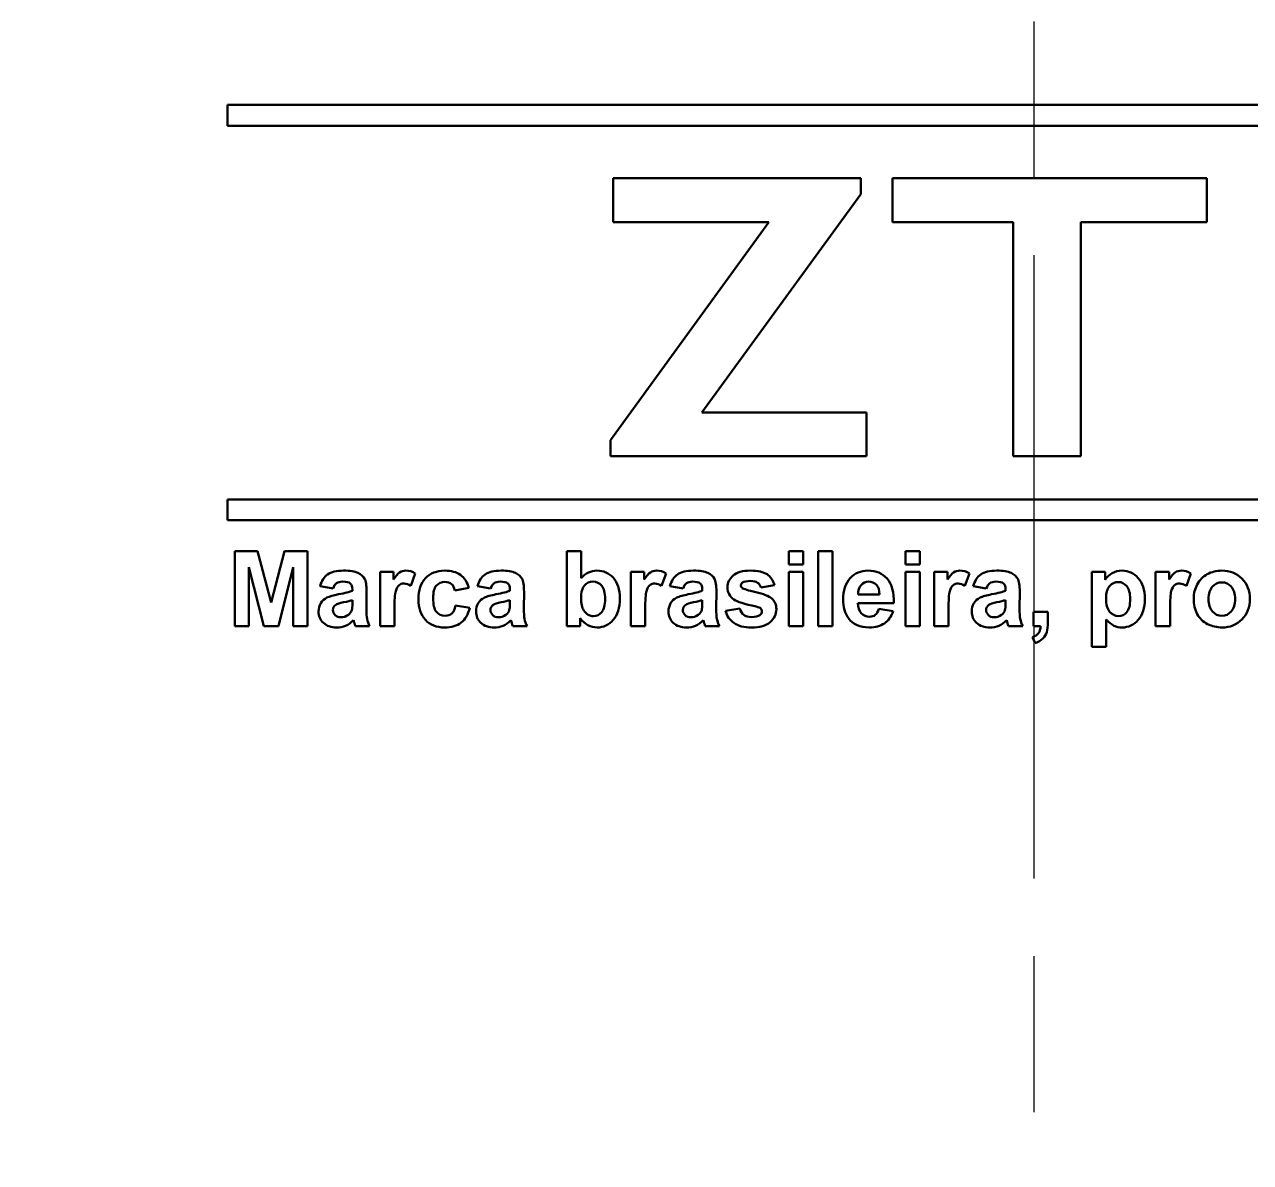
# Model space of a CAD drawing. Extents: x 0 to 616, y 0 to 436.
# Drawn here: x 484.6 to 520.01, y 302.51 to 335.39 of the extents above; entities that cross this region are included whole.
import ezdxf

# ---------------------------------------------------------------- set-up
doc = ezdxf.new("R2010")
doc.units = 0
doc.header["$LTSCALE"] = 1.5
doc.linetypes.add('AM_ISO08W050', pattern=[18, 12, -1.5, 3, -1.5])
doc.layers.add('AM_0', color=7, linetype='CONTINUOUS', lineweight=50)
doc.layers.add('AM_7', color=4, linetype='AM_ISO08W050', lineweight=25)

msp = doc.modelspace()

# ---------------------------------------------------------------- linework, layer by layer
at = {"layer": 'AM_0'}
for radius in [85.3, 79.175]:
    msp.add_circle((513.762, 292.885), radius, dxfattribs=at)
msp.add_ellipse((513.762, 292.885), major_axis=(-64.566, 0), ratio=0.999987, start_param=1.570796326844421, end_param=7.853981634024008, dxfattribs=at)
at = {"layer": 'AM_0', "color": 7, "lineweight": 70}
msp.add_open_spline([(513.762, 359.167), (550.364, 359.167), (580.046, 329.485), (580.046, 292.885), (580.046, 292.885), (580.046, 256.284), (550.364, 226.602), (513.762, 226.602), (513.762, 226.602), (477.161, 226.602), (447.479, 256.284), (447.479, 292.885), (447.479, 292.885), (447.479, 329.485), (477.161, 359.167), (513.762, 359.167)], degree=3, knots=[0, 0, 0, 0, 0.25, 0.25, 0.25, 0.25, 0.5, 0.5, 0.5, 0.5, 0.75, 0.75, 0.75, 0.75, 1, 1, 1, 1], dxfattribs=at)
at = {"layer": 'AM_0', "color": 7}
for points in [[(490.459, 333.068), (490.459, 333.068), (537.066, 333.068), (537.066, 333.068)], [(490.459, 332.464), (490.459, 332.464), (490.459, 333.068), (490.459, 333.068)], [(537.066, 332.464), (537.066, 332.464), (490.459, 332.464), (490.459, 332.464)], [(501.597, 329.679), (501.597, 329.679), (501.597, 330.947), (501.597, 330.947)], [(501.597, 330.947), (501.597, 330.947), (508.753, 330.947), (508.753, 330.947)], [(508.753, 330.947), (508.753, 330.947), (508.753, 330.486), (508.753, 330.486)], [(509.666, 329.679), (509.666, 329.679), (509.666, 330.947), (509.666, 330.947)], [(509.666, 330.947), (509.666, 330.947), (518.753, 330.947), (518.753, 330.947)], [(518.753, 330.947), (518.753, 330.947), (518.753, 329.679), (518.753, 329.679)], [(508.753, 330.486), (508.753, 330.486), (504.16, 324.181), (504.16, 324.181)], [(501.521, 323.374), (501.521, 323.374), (506.099, 329.679), (506.099, 329.679)], [(506.099, 329.679), (506.099, 329.679), (501.597, 329.679), (501.597, 329.679)], [(513.158, 329.679), (513.158, 329.679), (509.666, 329.679), (509.666, 329.679)], [(513.158, 322.914), (513.158, 322.914), (513.158, 329.679), (513.158, 329.679)], [(515.106, 329.679), (515.106, 329.679), (515.106, 322.914), (515.106, 322.914)], [(518.753, 329.679), (518.753, 329.679), (515.106, 329.679), (515.106, 329.679)], [(504.16, 324.181), (504.16, 324.181), (508.917, 324.181), (508.917, 324.181)], [(508.917, 324.181), (508.917, 324.181), (508.917, 322.914), (508.917, 322.914)], [(501.521, 322.914), (501.521, 322.914), (501.521, 323.374), (501.521, 323.374)], [(508.917, 322.914), (508.917, 322.914), (501.521, 322.914), (501.521, 322.914)], [(515.106, 322.914), (515.106, 322.914), (513.158, 322.914), (513.158, 322.914)], [(490.459, 321.666), (490.459, 321.666), (537.066, 321.666), (537.066, 321.666)], [(490.459, 321.063), (490.459, 321.063), (490.459, 321.666), (490.459, 321.666)], [(537.066, 321.063), (537.066, 321.063), (490.459, 321.063), (490.459, 321.063)], [(490.674, 318.003), (490.674, 318.003), (490.674, 320.172), (490.674, 320.172)], [(490.674, 320.172), (490.674, 320.172), (491.33, 320.172), (491.33, 320.172)], [(491.33, 320.172), (491.33, 320.172), (491.723, 318.692), (491.723, 318.692)], [(491.723, 318.692), (491.723, 318.692), (492.112, 320.172), (492.112, 320.172)], [(492.112, 320.172), (492.112, 320.172), (492.769, 320.172), (492.769, 320.172)], [(492.769, 320.172), (492.769, 320.172), (492.769, 318.003), (492.769, 318.003)], [(500.26, 318.003), (500.26, 318.003), (500.26, 320.172), (500.26, 320.172)], [(500.26, 320.172), (500.26, 320.172), (500.676, 320.172), (500.676, 320.172)], [(500.676, 320.172), (500.676, 320.172), (500.676, 319.391), (500.676, 319.391)], [(506.679, 319.787), (506.679, 319.787), (506.679, 320.172), (506.679, 320.172)], [(506.679, 320.172), (506.679, 320.172), (507.094, 320.172), (507.094, 320.172)], [(507.094, 320.172), (507.094, 320.172), (507.094, 319.787), (507.094, 319.787)], [(507.521, 318.003), (507.521, 318.003), (507.521, 320.172), (507.521, 320.172)], [(507.521, 320.172), (507.521, 320.172), (507.936, 320.172), (507.936, 320.172)], [(507.936, 320.172), (507.936, 320.172), (507.936, 318.003), (507.936, 318.003)], [(510.048, 319.787), (510.048, 319.787), (510.048, 320.172), (510.048, 320.172)], [(510.048, 320.172), (510.048, 320.172), (510.463, 320.172), (510.463, 320.172)], [(510.463, 320.172), (510.463, 320.172), (510.463, 319.787), (510.463, 319.787)], [(507.094, 319.787), (507.094, 319.787), (506.679, 319.787), (506.679, 319.787)], [(510.463, 319.787), (510.463, 319.787), (510.048, 319.787), (510.048, 319.787)], [(491.51, 318.003), (491.51, 318.003), (491.081, 319.71), (491.081, 319.71)], [(491.081, 319.71), (491.081, 319.71), (491.081, 318.003), (491.081, 318.003)], [(492.362, 319.71), (492.362, 319.71), (491.932, 318.003), (491.932, 318.003)], [(492.362, 318.003), (492.362, 318.003), (492.362, 319.71), (492.362, 319.71)], [(493.135, 319.163), (493.177, 319.315), (493.25, 319.427), (493.353, 319.5)], [(494.229, 319.544), (494.32, 319.5), (494.384, 319.444), (494.421, 319.377)], [(494.869, 318.003), (494.869, 318.003), (494.869, 319.574), (494.869, 319.574)], [(494.869, 319.574), (494.869, 319.574), (495.255, 319.574), (495.255, 319.574)], [(495.255, 319.574), (495.255, 319.574), (495.255, 319.351), (495.255, 319.351)], [(495.255, 319.351), (495.321, 319.456), (495.38, 319.526), (495.433, 319.559)], [(495.886, 319.531), (495.886, 319.531), (495.758, 319.169), (495.758, 319.169)], [(497.192, 319.486), (497.305, 319.404), (497.386, 319.278), (497.436, 319.109)], [(497.684, 319.163), (497.727, 319.315), (497.799, 319.427), (497.903, 319.5)], [(498.779, 319.544), (498.87, 319.5), (498.934, 319.444), (498.971, 319.377)], [(502.111, 318.003), (502.111, 318.003), (502.111, 319.574), (502.111, 319.574)], [(502.111, 319.574), (502.111, 319.574), (502.497, 319.574), (502.497, 319.574)], [(502.497, 319.574), (502.497, 319.574), (502.497, 319.351), (502.497, 319.351)], [(502.497, 319.351), (502.563, 319.456), (502.623, 319.526), (502.675, 319.559)], [(503.129, 319.531), (503.129, 319.531), (503, 319.169), (503, 319.169)], [(503.241, 319.163), (503.284, 319.315), (503.357, 319.427), (503.46, 319.5)], [(504.336, 319.544), (504.427, 319.5), (504.491, 319.444), (504.528, 319.377)], [(506.045, 319.505), (506.15, 319.435), (506.222, 319.331), (506.261, 319.194)], [(506.679, 318.003), (506.679, 318.003), (506.679, 319.574), (506.679, 319.574)], [(506.679, 319.574), (506.679, 319.574), (507.094, 319.574), (507.094, 319.574)], [(507.094, 319.574), (507.094, 319.574), (507.094, 318.003), (507.094, 318.003)], [(510.048, 318.003), (510.048, 318.003), (510.048, 319.574), (510.048, 319.574)], [(510.048, 319.574), (510.048, 319.574), (510.463, 319.574), (510.463, 319.574)], [(510.463, 319.574), (510.463, 319.574), (510.463, 318.003), (510.463, 318.003)], [(510.872, 318.003), (510.872, 318.003), (510.872, 319.574), (510.872, 319.574)], [(510.872, 319.574), (510.872, 319.574), (511.258, 319.574), (511.258, 319.574)], [(511.258, 319.574), (511.258, 319.574), (511.258, 319.351), (511.258, 319.351)], [(511.258, 319.351), (511.324, 319.456), (511.383, 319.526), (511.436, 319.559)], [(511.89, 319.531), (511.89, 319.531), (511.761, 319.169), (511.761, 319.169)], [(512.002, 319.163), (512.045, 319.315), (512.117, 319.427), (512.221, 319.5)], [(513.097, 319.544), (513.187, 319.5), (513.252, 319.444), (513.288, 319.377)], [(515.426, 319.574), (515.426, 319.574), (515.814, 319.574), (515.814, 319.574)], [(515.426, 317.405), (515.426, 317.405), (515.426, 319.574), (515.426, 319.574)], [(515.814, 319.574), (515.814, 319.574), (515.814, 319.343), (515.814, 319.343)], [(515.814, 319.343), (515.864, 319.423), (515.932, 319.487), (516.018, 319.536)], [(517.271, 318.003), (517.271, 318.003), (517.271, 319.574), (517.271, 319.574)], [(517.271, 319.574), (517.271, 319.574), (517.657, 319.574), (517.657, 319.574)], [(517.657, 319.574), (517.657, 319.574), (517.657, 319.351), (517.657, 319.351)], [(517.657, 319.351), (517.723, 319.456), (517.783, 319.526), (517.835, 319.559)], [(518.289, 319.531), (518.289, 319.531), (518.16, 319.169), (518.16, 319.169)], [(518.474, 319.212), (518.542, 319.341), (518.638, 319.44), (518.763, 319.507)], [(493.512, 319.095), (493.512, 319.095), (493.135, 319.163), (493.135, 319.163)], [(493.612, 319.248), (493.571, 319.219), (493.538, 319.168), (493.512, 319.095)], [(494.068, 319.069), (494.068, 319.15), (494.048, 319.206), (494.009, 319.241)], [(494.068, 319.028), (494.068, 319.028), (494.068, 319.069), (494.068, 319.069)], [(494.421, 319.377), (494.458, 319.309), (494.476, 319.185), (494.476, 319.004)], [(495.415, 319.189), (495.374, 319.157), (495.343, 319.099), (495.319, 319.015)], [(497.026, 319.036), (497.012, 319.117), (496.981, 319.179), (496.932, 319.221)], [(497.436, 319.109), (497.436, 319.109), (497.026, 319.036), (497.026, 319.036)], [(498.062, 319.095), (498.062, 319.095), (497.684, 319.163), (497.684, 319.163)], [(498.162, 319.248), (498.121, 319.219), (498.087, 319.168), (498.062, 319.095)], [(498.618, 319.069), (498.618, 319.15), (498.598, 319.206), (498.559, 319.241)], [(498.618, 319.028), (498.618, 319.028), (498.618, 319.069), (498.618, 319.069)], [(498.971, 319.377), (499.007, 319.309), (499.026, 319.185), (499.026, 319.004)], [(500.772, 319.176), (500.706, 319.098), (500.673, 318.981), (500.673, 318.823)], [(502.657, 319.189), (502.616, 319.157), (502.585, 319.099), (502.562, 319.015)], [(503.619, 319.095), (503.619, 319.095), (503.241, 319.163), (503.241, 319.163)], [(503.719, 319.248), (503.678, 319.219), (503.645, 319.168), (503.619, 319.095)], [(504.175, 319.069), (504.175, 319.15), (504.155, 319.206), (504.116, 319.241)], [(504.175, 319.028), (504.175, 319.028), (504.175, 319.069), (504.175, 319.069)], [(504.528, 319.377), (504.565, 319.309), (504.583, 319.185), (504.583, 319.004)], [(505.332, 319.105), (505.37, 319.078), (505.499, 319.039), (505.721, 318.988)], [(505.869, 319.122), (505.852, 319.183), (505.821, 319.23), (505.774, 319.262)], [(506.261, 319.194), (506.261, 319.194), (505.869, 319.122), (505.869, 319.122)], [(508.762, 319.192), (508.703, 319.127), (508.674, 319.037), (508.675, 318.923)], [(509.296, 318.923), (509.293, 319.044), (509.262, 319.135), (509.203, 319.198)], [(509.515, 319.378), (509.65, 319.224), (509.714, 318.987), (509.709, 318.669)], [(511.418, 319.189), (511.377, 319.157), (511.346, 319.099), (511.322, 319.015)], [(512.379, 319.095), (512.379, 319.095), (512.002, 319.163), (512.002, 319.163)], [(512.48, 319.248), (512.438, 319.219), (512.405, 319.168), (512.379, 319.095)], [(512.935, 319.069), (512.935, 319.15), (512.916, 319.206), (512.876, 319.241)], [(512.935, 319.028), (512.935, 319.028), (512.935, 319.069), (512.935, 319.069)], [(513.288, 319.377), (513.325, 319.309), (513.344, 319.185), (513.344, 319.004)], [(515.938, 319.163), (515.871, 319.085), (515.837, 318.969), (515.837, 318.815)], [(517.817, 319.189), (517.776, 319.157), (517.745, 319.099), (517.722, 319.015)], [(518.371, 318.811), (518.371, 318.949), (518.406, 319.083), (518.474, 319.212)], [(518.909, 319.147), (518.835, 319.064), (518.798, 318.944), (518.798, 318.789)], [(493.155, 318.67), (493.198, 318.739), (493.257, 318.792), (493.334, 318.829)], [(493.334, 318.829), (493.41, 318.866), (493.52, 318.898), (493.664, 318.926)], [(493.664, 318.926), (493.858, 318.962), (493.993, 318.997), (494.068, 319.028)], [(494.068, 318.757), (494.015, 318.74), (493.931, 318.719), (493.815, 318.694)], [(494.068, 318.675), (494.068, 318.675), (494.068, 318.757), (494.068, 318.757)], [(494.476, 319.004), (494.476, 319.004), (494.472, 318.519), (494.472, 318.519)], [(495.319, 319.015), (495.296, 318.931), (495.284, 318.755), (495.284, 318.488)], [(497.705, 318.67), (497.747, 318.739), (497.807, 318.792), (497.883, 318.829)], [(497.883, 318.829), (497.96, 318.866), (498.07, 318.898), (498.214, 318.926)], [(498.214, 318.926), (498.408, 318.962), (498.543, 318.997), (498.618, 319.028)], [(498.618, 318.757), (498.565, 318.74), (498.48, 318.719), (498.365, 318.694)], [(498.618, 318.675), (498.618, 318.675), (498.618, 318.757), (498.618, 318.757)], [(499.026, 319.004), (499.026, 319.004), (499.022, 318.519), (499.022, 318.519)], [(500.673, 318.823), (500.673, 318.66), (500.699, 318.54), (500.75, 318.462)], [(502.562, 319.015), (502.539, 318.931), (502.527, 318.755), (502.527, 318.488)], [(503.262, 318.67), (503.305, 318.739), (503.364, 318.792), (503.44, 318.829)], [(503.44, 318.829), (503.517, 318.866), (503.627, 318.898), (503.771, 318.926)], [(503.771, 318.926), (503.965, 318.962), (504.1, 318.997), (504.175, 319.028)], [(504.175, 318.757), (504.122, 318.74), (504.037, 318.719), (503.922, 318.694)], [(504.175, 318.675), (504.175, 318.675), (504.175, 318.757), (504.175, 318.757)], [(504.583, 319.004), (504.583, 319.004), (504.579, 318.519), (504.579, 318.519)], [(505.729, 318.571), (505.393, 318.645), (505.181, 318.712), (505.091, 318.774)], [(505.721, 318.988), (505.942, 318.938), (506.096, 318.877), (506.184, 318.803)], [(508.675, 318.923), (508.675, 318.923), (509.296, 318.923), (509.296, 318.923)], [(511.322, 319.015), (511.299, 318.931), (511.288, 318.755), (511.288, 318.488)], [(512.023, 318.67), (512.065, 318.739), (512.125, 318.792), (512.201, 318.829)], [(512.201, 318.829), (512.277, 318.866), (512.388, 318.898), (512.532, 318.926)], [(512.532, 318.926), (512.726, 318.962), (512.861, 318.997), (512.935, 319.028)], [(512.935, 318.757), (512.882, 318.74), (512.798, 318.719), (512.682, 318.694)], [(512.935, 318.675), (512.935, 318.675), (512.935, 318.757), (512.935, 318.757)], [(513.344, 319.004), (513.344, 319.004), (513.339, 318.519), (513.339, 318.519)], [(515.837, 318.815), (515.837, 318.639), (515.872, 318.508), (515.942, 318.424)], [(517.722, 319.015), (517.698, 318.931), (517.687, 318.755), (517.687, 318.488)], [(518.474, 318.351), (518.406, 318.477), (518.371, 318.63), (518.371, 318.811)], [(518.798, 318.789), (518.798, 318.633), (518.835, 318.513), (518.909, 318.431)], [(493.815, 318.694), (493.7, 318.669), (493.625, 318.645), (493.589, 318.622)], [(493.953, 318.334), (494.003, 318.372), (494.036, 318.418), (494.052, 318.472)], [(494.052, 318.472), (494.063, 318.507), (494.068, 318.575), (494.068, 318.675)], [(494.472, 318.519), (494.472, 318.381), (494.478, 318.279), (494.492, 318.214)], [(495.284, 318.488), (495.284, 318.488), (495.284, 318.003), (495.284, 318.003)], [(496.941, 318.374), (496.992, 318.419), (497.027, 318.496), (497.048, 318.605)], [(497.048, 318.605), (497.048, 318.605), (497.457, 318.536), (497.457, 318.536)], [(497.457, 318.536), (497.414, 318.348), (497.332, 318.206), (497.212, 318.111)], [(498.365, 318.694), (498.249, 318.669), (498.174, 318.645), (498.138, 318.622)], [(498.502, 318.334), (498.553, 318.372), (498.586, 318.418), (498.601, 318.472)], [(498.601, 318.472), (498.613, 318.507), (498.618, 318.575), (498.618, 318.675)], [(499.022, 318.519), (499.022, 318.381), (499.028, 318.279), (499.042, 318.214)], [(502.527, 318.488), (502.527, 318.488), (502.527, 318.003), (502.527, 318.003)], [(503.922, 318.694), (503.807, 318.669), (503.731, 318.645), (503.696, 318.622)], [(504.06, 318.334), (504.11, 318.372), (504.143, 318.418), (504.159, 318.472)], [(504.159, 318.472), (504.17, 318.507), (504.175, 318.575), (504.175, 318.675)], [(504.579, 318.519), (504.579, 318.381), (504.585, 318.279), (504.599, 318.214)], [(504.847, 318.451), (504.847, 318.451), (505.264, 318.515), (505.264, 318.515)], [(505.091, 318.098), (504.967, 318.184), (504.885, 318.302), (504.847, 318.451)], [(505.264, 318.515), (505.282, 318.434), (505.318, 318.373), (505.372, 318.331)], [(505.868, 318.517), (505.847, 318.536), (505.8, 318.554), (505.729, 318.571)], [(509.709, 318.669), (509.709, 318.669), (508.667, 318.669), (508.667, 318.669)], [(508.667, 318.669), (508.67, 318.545), (508.703, 318.449), (508.767, 318.381)], [(509.172, 318.331), (509.216, 318.367), (509.25, 318.424), (509.272, 318.503)], [(509.272, 318.503), (509.272, 318.503), (509.687, 318.434), (509.687, 318.434)], [(509.687, 318.434), (509.633, 318.282), (509.549, 318.166), (509.434, 318.087)], [(511.288, 318.488), (511.288, 318.488), (511.288, 318.003), (511.288, 318.003)], [(512.682, 318.694), (512.567, 318.669), (512.492, 318.645), (512.456, 318.622)], [(512.82, 318.334), (512.871, 318.372), (512.904, 318.418), (512.919, 318.472)], [(512.919, 318.472), (512.93, 318.507), (512.935, 318.575), (512.935, 318.675)], [(513.339, 318.519), (513.339, 318.381), (513.346, 318.279), (513.36, 318.214)], [(513.743, 318.419), (513.743, 318.419), (514.159, 318.419), (514.159, 318.419)], [(513.743, 318.003), (513.743, 318.003), (513.743, 318.419), (513.743, 318.419)], [(514.159, 318.419), (514.159, 318.419), (514.159, 318.121), (514.159, 318.121)], [(517.687, 318.488), (517.687, 318.488), (517.687, 318.003), (517.687, 318.003)], [(491.081, 318.003), (491.081, 318.003), (490.674, 318.003), (490.674, 318.003)], [(491.932, 318.003), (491.932, 318.003), (491.51, 318.003), (491.51, 318.003)], [(492.769, 318.003), (492.769, 318.003), (492.362, 318.003), (492.362, 318.003)], [(494.101, 318.175), (494.029, 318.105), (493.954, 318.054), (493.873, 318.019)], [(494.115, 318.126), (494.109, 318.15), (494.104, 318.167), (494.101, 318.175)], [(494.155, 318.003), (494.145, 318.031), (494.131, 318.072), (494.115, 318.126)], [(494.567, 318.003), (494.567, 318.003), (494.155, 318.003), (494.155, 318.003)], [(494.492, 318.214), (494.505, 318.148), (494.531, 318.078), (494.567, 318.003)], [(495.284, 318.003), (495.284, 318.003), (494.869, 318.003), (494.869, 318.003)], [(498.65, 318.175), (498.579, 318.105), (498.503, 318.054), (498.423, 318.019)], [(498.665, 318.126), (498.659, 318.15), (498.653, 318.167), (498.65, 318.175)], [(498.705, 318.003), (498.694, 318.031), (498.681, 318.072), (498.665, 318.126)], [(499.117, 318.003), (499.117, 318.003), (498.705, 318.003), (498.705, 318.003)], [(499.042, 318.214), (499.055, 318.148), (499.08, 318.078), (499.117, 318.003)], [(500.646, 318.003), (500.646, 318.003), (500.26, 318.003), (500.26, 318.003)], [(500.872, 318.035), (500.785, 318.08), (500.709, 318.146), (500.646, 318.234)], [(500.646, 318.234), (500.646, 318.234), (500.646, 318.003), (500.646, 318.003)], [(502.527, 318.003), (502.527, 318.003), (502.111, 318.003), (502.111, 318.003)], [(504.208, 318.175), (504.136, 318.105), (504.061, 318.054), (503.98, 318.019)], [(504.222, 318.126), (504.216, 318.15), (504.211, 318.167), (504.208, 318.175)], [(504.262, 318.003), (504.252, 318.031), (504.238, 318.072), (504.222, 318.126)], [(504.674, 318.003), (504.674, 318.003), (504.262, 318.003), (504.262, 318.003)], [(504.599, 318.214), (504.612, 318.148), (504.637, 318.078), (504.674, 318.003)], [(507.094, 318.003), (507.094, 318.003), (506.679, 318.003), (506.679, 318.003)], [(507.936, 318.003), (507.936, 318.003), (507.521, 318.003), (507.521, 318.003)], [(510.463, 318.003), (510.463, 318.003), (510.048, 318.003), (510.048, 318.003)], [(511.288, 318.003), (511.288, 318.003), (510.872, 318.003), (510.872, 318.003)], [(512.968, 318.175), (512.897, 318.105), (512.821, 318.054), (512.74, 318.019)], [(512.983, 318.126), (512.976, 318.15), (512.971, 318.167), (512.968, 318.175)], [(513.023, 318.003), (513.012, 318.031), (512.999, 318.072), (512.983, 318.126)], [(513.434, 318.003), (513.434, 318.003), (513.023, 318.003), (513.023, 318.003)], [(513.36, 318.214), (513.373, 318.148), (513.398, 318.078), (513.434, 318.003)], [(513.945, 318.003), (513.945, 318.003), (513.743, 318.003), (513.743, 318.003)], [(513.888, 317.805), (513.924, 317.853), (513.943, 317.919), (513.945, 318.003)], [(514.159, 318.121), (514.159, 318.001), (514.149, 317.906), (514.128, 317.836)], [(516.064, 318.019), (515.994, 318.054), (515.92, 318.113), (515.841, 318.197)], [(515.841, 318.197), (515.841, 318.197), (515.841, 317.405), (515.841, 317.405)], [(517.687, 318.003), (517.687, 318.003), (517.271, 318.003), (517.271, 318.003)], [(518.772, 318.065), (518.641, 318.13), (518.542, 318.226), (518.474, 318.351)], [(513.71, 317.691), (513.793, 317.719), (513.853, 317.757), (513.888, 317.805)], [(513.791, 317.519), (513.791, 317.519), (513.71, 317.691), (513.71, 317.691)], [(514.011, 317.649), (513.953, 317.594), (513.88, 317.55), (513.791, 317.519)], [(514.128, 317.836), (514.108, 317.767), (514.068, 317.705), (514.011, 317.649)], [(515.841, 317.405), (515.841, 317.405), (515.426, 317.405), (515.426, 317.405)]]:
    msp.add_open_spline(points, degree=3, dxfattribs=at)
for points, knots in [([(493.353, 319.5), (493.457, 319.573), (493.611, 319.61), (493.815, 319.61), (493.815, 319.61), (494.001, 319.61), (494.139, 319.588), (494.229, 319.544)], [0.08, 0.08, 0.08, 0.08, 0.12, 0.12, 0.12, 0.12, 0.16, 0.16, 0.16, 0.16]), ([(495.433, 319.559), (495.486, 319.593), (495.546, 319.61), (495.613, 319.61), (495.613, 319.61), (495.708, 319.61), (495.799, 319.584), (495.886, 319.531)], [0.3846154, 0.3846154, 0.3846154, 0.3846154, 0.4615385, 0.4615385, 0.4615385, 0.4615385, 0.5384615, 0.5384615, 0.5384615, 0.5384615]), ([(496.179, 319.393), (496.317, 319.538), (496.502, 319.61), (496.736, 319.61), (496.736, 319.61), (496.927, 319.61), (497.079, 319.568), (497.192, 319.486)], [0.8333333, 0.8333333, 0.8333333, 0.8333333, 0.8888889, 0.8888889, 0.8888889, 0.8888889, 0.9444444, 0.9444444, 0.9444444, 0.9444444]), ([(497.903, 319.5), (498.007, 319.573), (498.161, 319.61), (498.365, 319.61), (498.365, 319.61), (498.55, 319.61), (498.688, 319.588), (498.779, 319.544)], [0.08, 0.08, 0.08, 0.08, 0.12, 0.12, 0.12, 0.12, 0.16, 0.16, 0.16, 0.16]), ([(500.676, 319.391), (500.804, 319.537), (500.956, 319.61), (501.132, 319.61), (501.132, 319.61), (501.323, 319.61), (501.481, 319.54), (501.607, 319.402)], [0.25, 0.25, 0.25, 0.25, 0.3333333, 0.3333333, 0.3333333, 0.3333333, 0.4166667, 0.4166667, 0.4166667, 0.4166667]), ([(502.675, 319.559), (502.728, 319.593), (502.788, 319.61), (502.855, 319.61), (502.855, 319.61), (502.95, 319.61), (503.041, 319.584), (503.129, 319.531)], [0.3846154, 0.3846154, 0.3846154, 0.3846154, 0.4615385, 0.4615385, 0.4615385, 0.4615385, 0.5384615, 0.5384615, 0.5384615, 0.5384615]), ([(503.46, 319.5), (503.564, 319.573), (503.718, 319.61), (503.922, 319.61), (503.922, 319.61), (504.108, 319.61), (504.246, 319.588), (504.336, 319.544)], [0.08, 0.08, 0.08, 0.08, 0.12, 0.12, 0.12, 0.12, 0.16, 0.16, 0.16, 0.16]), ([(505.091, 318.774), (504.967, 318.858), (504.905, 318.977), (504.905, 319.128), (504.905, 319.128), (504.905, 319.263), (504.958, 319.378), (505.066, 319.47)], [0.30769231, 0.30769231, 0.30769231, 0.30769231, 0.34615385, 0.34615385, 0.34615385, 0.34615385, 0.38461538, 0.38461538, 0.38461538, 0.38461538]), ([(505.066, 319.47), (505.173, 319.563), (505.34, 319.61), (505.566, 319.61), (505.566, 319.61), (505.781, 319.61), (505.941, 319.575), (506.045, 319.505)], [0.38461538, 0.38461538, 0.38461538, 0.38461538, 0.42307692, 0.42307692, 0.42307692, 0.42307692, 0.46153846, 0.46153846, 0.46153846, 0.46153846]), ([(508.445, 319.389), (508.581, 319.536), (508.753, 319.61), (508.961, 319.61), (508.961, 319.61), (509.195, 319.61), (509.38, 319.533), (509.515, 319.378)], [0.4285714, 0.4285714, 0.4285714, 0.4285714, 0.5, 0.5, 0.5, 0.5, 0.5714286, 0.5714286, 0.5714286, 0.5714286]), ([(511.436, 319.559), (511.489, 319.593), (511.549, 319.61), (511.616, 319.61), (511.616, 319.61), (511.711, 319.61), (511.802, 319.584), (511.89, 319.531)], [0.3846154, 0.3846154, 0.3846154, 0.3846154, 0.4615385, 0.4615385, 0.4615385, 0.4615385, 0.5384615, 0.5384615, 0.5384615, 0.5384615]), ([(512.221, 319.5), (512.325, 319.573), (512.478, 319.61), (512.682, 319.61), (512.682, 319.61), (512.868, 319.61), (513.006, 319.588), (513.097, 319.544)], [0.08, 0.08, 0.08, 0.08, 0.12, 0.12, 0.12, 0.12, 0.16, 0.16, 0.16, 0.16]), ([(516.018, 319.536), (516.103, 319.585), (516.199, 319.61), (516.303, 319.61), (516.303, 319.61), (516.486, 319.61), (516.641, 319.538), (516.768, 319.395)], [0.2307692, 0.2307692, 0.2307692, 0.2307692, 0.3076923, 0.3076923, 0.3076923, 0.3076923, 0.3846154, 0.3846154, 0.3846154, 0.3846154]), ([(517.835, 319.559), (517.888, 319.593), (517.948, 319.61), (518.015, 319.61), (518.015, 319.61), (518.11, 319.61), (518.201, 319.584), (518.289, 319.531)], [0.3846154, 0.3846154, 0.3846154, 0.3846154, 0.4615385, 0.4615385, 0.4615385, 0.4615385, 0.5384615, 0.5384615, 0.5384615, 0.5384615]), ([(518.763, 319.507), (518.888, 319.576), (519.027, 319.61), (519.181, 319.61), (519.181, 319.61), (519.418, 319.61), (519.613, 319.533), (519.765, 319.378)], [0.2, 0.2, 0.2, 0.2, 0.3, 0.3, 0.3, 0.3, 0.4, 0.4, 0.4, 0.4]), ([(494.009, 319.241), (493.969, 319.275), (493.895, 319.292), (493.786, 319.292), (493.786, 319.292), (493.711, 319.292), (493.654, 319.277), (493.612, 319.248)], [0.88, 0.88, 0.88, 0.88, 0.92, 0.92, 0.92, 0.92, 0.96, 0.96, 0.96, 0.96]), ([(495.758, 319.169), (495.688, 319.214), (495.623, 319.237), (495.563, 319.237), (495.563, 319.237), (495.504, 319.237), (495.455, 319.221), (495.415, 319.189)], [0.6153846, 0.6153846, 0.6153846, 0.6153846, 0.6923077, 0.6923077, 0.6923077, 0.6923077, 0.7692308, 0.7692308, 0.7692308, 0.7692308]), ([(496.179, 318.185), (496.042, 318.33), (495.974, 318.531), (495.974, 318.787), (495.974, 318.787), (495.974, 319.046), (496.043, 319.248), (496.179, 319.393)], [0.7222222, 0.7222222, 0.7222222, 0.7222222, 0.7777778, 0.7777778, 0.7777778, 0.7777778, 0.8333333, 0.8333333, 0.8333333, 0.8333333]), ([(496.494, 319.176), (496.432, 319.104), (496.402, 318.984), (496.402, 318.817), (496.402, 318.817), (496.402, 318.63), (496.433, 318.498), (496.496, 318.422)], [0.2222222, 0.2222222, 0.2222222, 0.2222222, 0.2777778, 0.2777778, 0.2777778, 0.2777778, 0.3333333, 0.3333333, 0.3333333, 0.3333333]), ([(496.932, 319.221), (496.883, 319.262), (496.82, 319.283), (496.742, 319.283), (496.742, 319.283), (496.638, 319.283), (496.556, 319.247), (496.494, 319.176)], [0.1111111, 0.1111111, 0.1111111, 0.1111111, 0.1666667, 0.1666667, 0.1666667, 0.1666667, 0.2222222, 0.2222222, 0.2222222, 0.2222222]), ([(498.559, 319.241), (498.519, 319.275), (498.445, 319.292), (498.335, 319.292), (498.335, 319.292), (498.261, 319.292), (498.203, 319.277), (498.162, 319.248)], [0.88, 0.88, 0.88, 0.88, 0.92, 0.92, 0.92, 0.92, 0.96, 0.96, 0.96, 0.96]), ([(501.27, 319.173), (501.206, 319.252), (501.122, 319.292), (501.02, 319.292), (501.02, 319.292), (500.921, 319.292), (500.838, 319.253), (500.772, 319.176)], [0.625, 0.625, 0.625, 0.625, 0.75, 0.75, 0.75, 0.75, 0.875, 0.875, 0.875, 0.875]), ([(501.272, 318.414), (501.336, 318.492), (501.368, 318.616), (501.368, 318.784), (501.368, 318.784), (501.368, 318.963), (501.336, 319.093), (501.27, 319.173)], [0.375, 0.375, 0.375, 0.375, 0.5, 0.5, 0.5, 0.5, 0.625, 0.625, 0.625, 0.625]), ([(501.607, 319.402), (501.732, 319.263), (501.795, 319.064), (501.795, 318.805), (501.795, 318.805), (501.795, 318.537), (501.731, 318.33), (501.603, 318.185)], [0.4166667, 0.4166667, 0.4166667, 0.4166667, 0.5, 0.5, 0.5, 0.5, 0.5833333, 0.5833333, 0.5833333, 0.5833333]), ([(503, 319.169), (502.93, 319.214), (502.865, 319.237), (502.805, 319.237), (502.805, 319.237), (502.747, 319.237), (502.698, 319.221), (502.657, 319.189)], [0.6153846, 0.6153846, 0.6153846, 0.6153846, 0.6923077, 0.6923077, 0.6923077, 0.6923077, 0.7692308, 0.7692308, 0.7692308, 0.7692308]), ([(504.116, 319.241), (504.076, 319.275), (504.002, 319.292), (503.893, 319.292), (503.893, 319.292), (503.818, 319.292), (503.761, 319.277), (503.719, 319.248)], [0.88, 0.88, 0.88, 0.88, 0.92, 0.92, 0.92, 0.92, 0.96, 0.96, 0.96, 0.96]), ([(505.338, 319.265), (505.307, 319.243), (505.291, 319.215), (505.291, 319.181), (505.291, 319.181), (505.291, 319.151), (505.305, 319.126), (505.332, 319.105)], [0.65384615, 0.65384615, 0.65384615, 0.65384615, 0.69230769, 0.69230769, 0.69230769, 0.69230769, 0.73076923, 0.73076923, 0.73076923, 0.73076923]), ([(505.774, 319.262), (505.727, 319.295), (505.66, 319.311), (505.573, 319.311), (505.573, 319.311), (505.464, 319.311), (505.385, 319.296), (505.338, 319.265)], [0.57692308, 0.57692308, 0.57692308, 0.57692308, 0.61538462, 0.61538462, 0.61538462, 0.61538462, 0.65384615, 0.65384615, 0.65384615, 0.65384615]), ([(508.396, 318.235), (508.293, 318.378), (508.241, 318.559), (508.241, 318.777), (508.241, 318.777), (508.241, 319.037), (508.309, 319.241), (508.445, 319.389)], [0.2857143, 0.2857143, 0.2857143, 0.2857143, 0.3571429, 0.3571429, 0.3571429, 0.3571429, 0.4285714, 0.4285714, 0.4285714, 0.4285714]), ([(509.203, 319.198), (509.144, 319.26), (509.072, 319.292), (508.987, 319.292), (508.987, 319.292), (508.896, 319.292), (508.821, 319.258), (508.762, 319.192)], [0.2, 0.2, 0.2, 0.2, 0.4, 0.4, 0.4, 0.4, 0.6, 0.6, 0.6, 0.6]), ([(511.761, 319.169), (511.691, 319.214), (511.626, 319.237), (511.566, 319.237), (511.566, 319.237), (511.507, 319.237), (511.458, 319.221), (511.418, 319.189)], [0.6153846, 0.6153846, 0.6153846, 0.6153846, 0.6923077, 0.6923077, 0.6923077, 0.6923077, 0.7692308, 0.7692308, 0.7692308, 0.7692308]), ([(512.876, 319.241), (512.837, 319.275), (512.763, 319.292), (512.653, 319.292), (512.653, 319.292), (512.579, 319.292), (512.521, 319.277), (512.48, 319.248)], [0.88, 0.88, 0.88, 0.88, 0.92, 0.92, 0.92, 0.92, 0.96, 0.96, 0.96, 0.96]), ([(516.436, 319.161), (516.37, 319.241), (516.288, 319.281), (516.191, 319.281), (516.191, 319.281), (516.089, 319.281), (516.005, 319.242), (515.938, 319.163)], [0.625, 0.625, 0.625, 0.625, 0.75, 0.75, 0.75, 0.75, 0.875, 0.875, 0.875, 0.875]), ([(516.439, 318.414), (516.503, 318.491), (516.536, 318.618), (516.536, 318.794), (516.536, 318.794), (516.536, 318.959), (516.502, 319.082), (516.436, 319.161)], [0.375, 0.375, 0.375, 0.375, 0.5, 0.5, 0.5, 0.5, 0.625, 0.625, 0.625, 0.625]), ([(516.768, 319.395), (516.895, 319.252), (516.958, 319.053), (516.958, 318.797), (516.958, 318.797), (516.958, 318.535), (516.894, 318.331), (516.767, 318.186)], [0.3846154, 0.3846154, 0.3846154, 0.3846154, 0.4615385, 0.4615385, 0.4615385, 0.4615385, 0.5384615, 0.5384615, 0.5384615, 0.5384615]), ([(518.16, 319.169), (518.09, 319.214), (518.025, 319.237), (517.965, 319.237), (517.965, 319.237), (517.906, 319.237), (517.857, 319.221), (517.817, 319.189)], [0.6153846, 0.6153846, 0.6153846, 0.6153846, 0.6923077, 0.6923077, 0.6923077, 0.6923077, 0.7692308, 0.7692308, 0.7692308, 0.7692308]), ([(519.455, 319.147), (519.382, 319.23), (519.291, 319.271), (519.183, 319.271), (519.183, 319.271), (519.074, 319.271), (518.983, 319.23), (518.909, 319.147)], [0.625, 0.625, 0.625, 0.625, 0.75, 0.75, 0.75, 0.75, 0.875, 0.875, 0.875, 0.875]), ([(519.455, 318.431), (519.529, 318.513), (519.566, 318.634), (519.566, 318.792), (519.566, 318.792), (519.566, 318.945), (519.529, 319.064), (519.455, 319.147)], [0.375, 0.375, 0.375, 0.375, 0.5, 0.5, 0.5, 0.5, 0.625, 0.625, 0.625, 0.625]), ([(519.765, 319.378), (519.917, 319.224), (519.993, 319.029), (519.993, 318.793), (519.993, 318.793), (519.993, 318.555), (519.916, 318.358), (519.763, 318.202)], [0.4, 0.4, 0.4, 0.4, 0.5, 0.5, 0.5, 0.5, 0.6, 0.6, 0.6, 0.6]), ([(506.184, 318.803), (506.271, 318.729), (506.315, 318.626), (506.315, 318.494), (506.315, 318.494), (506.315, 318.35), (506.254, 318.226), (506.134, 318.123)], [0.80769231, 0.80769231, 0.80769231, 0.80769231, 0.84615385, 0.84615385, 0.84615385, 0.84615385, 0.88461538, 0.88461538, 0.88461538, 0.88461538]), ([(493.232, 318.099), (493.138, 318.187), (493.092, 318.298), (493.092, 318.432), (493.092, 318.432), (493.092, 318.521), (493.113, 318.6), (493.155, 318.67)], [0.6, 0.6, 0.6, 0.6, 0.64, 0.64, 0.64, 0.64, 0.68, 0.68, 0.68, 0.68]), ([(493.589, 318.622), (493.535, 318.583), (493.507, 318.534), (493.507, 318.475), (493.507, 318.475), (493.507, 318.417), (493.529, 318.367), (493.573, 318.324)], [0.2222222, 0.2222222, 0.2222222, 0.2222222, 0.3333333, 0.3333333, 0.3333333, 0.3333333, 0.4444444, 0.4444444, 0.4444444, 0.4444444]), ([(496.496, 318.422), (496.558, 318.345), (496.642, 318.306), (496.747, 318.306), (496.747, 318.306), (496.827, 318.306), (496.891, 318.329), (496.941, 318.374)], [0.3333333, 0.3333333, 0.3333333, 0.3333333, 0.3888889, 0.3888889, 0.3888889, 0.3888889, 0.4444444, 0.4444444, 0.4444444, 0.4444444]), ([(497.781, 318.099), (497.688, 318.187), (497.641, 318.298), (497.641, 318.432), (497.641, 318.432), (497.641, 318.521), (497.663, 318.6), (497.705, 318.67)], [0.6, 0.6, 0.6, 0.6, 0.64, 0.64, 0.64, 0.64, 0.68, 0.68, 0.68, 0.68]), ([(498.138, 318.622), (498.084, 318.583), (498.057, 318.534), (498.057, 318.475), (498.057, 318.475), (498.057, 318.417), (498.079, 318.367), (498.122, 318.324)], [0.2222222, 0.2222222, 0.2222222, 0.2222222, 0.3333333, 0.3333333, 0.3333333, 0.3333333, 0.4444444, 0.4444444, 0.4444444, 0.4444444]), ([(500.75, 318.462), (500.822, 318.351), (500.917, 318.296), (501.037, 318.296), (501.037, 318.296), (501.129, 318.296), (501.207, 318.335), (501.272, 318.414)], [0.125, 0.125, 0.125, 0.125, 0.25, 0.25, 0.25, 0.25, 0.375, 0.375, 0.375, 0.375]), ([(503.338, 318.099), (503.245, 318.187), (503.199, 318.298), (503.199, 318.432), (503.199, 318.432), (503.199, 318.521), (503.22, 318.6), (503.262, 318.67)], [0.6, 0.6, 0.6, 0.6, 0.64, 0.64, 0.64, 0.64, 0.68, 0.68, 0.68, 0.68]), ([(503.696, 318.622), (503.642, 318.583), (503.614, 318.534), (503.614, 318.475), (503.614, 318.475), (503.614, 318.417), (503.636, 318.367), (503.679, 318.324)], [0.2222222, 0.2222222, 0.2222222, 0.2222222, 0.3333333, 0.3333333, 0.3333333, 0.3333333, 0.4444444, 0.4444444, 0.4444444, 0.4444444]), ([(505.842, 318.327), (505.879, 318.354), (505.897, 318.392), (505.897, 318.438), (505.897, 318.438), (505.897, 318.47), (505.887, 318.496), (505.868, 318.517)], [0.15384615, 0.15384615, 0.15384615, 0.15384615, 0.19230769, 0.19230769, 0.19230769, 0.19230769, 0.23076923, 0.23076923, 0.23076923, 0.23076923]), ([(508.767, 318.381), (508.832, 318.312), (508.912, 318.278), (509.007, 318.278), (509.007, 318.278), (509.073, 318.278), (509.127, 318.296), (509.172, 318.331)], [0.7857143, 0.7857143, 0.7857143, 0.7857143, 0.8571429, 0.8571429, 0.8571429, 0.8571429, 0.9285714, 0.9285714, 0.9285714, 0.9285714]), ([(512.099, 318.099), (512.006, 318.187), (511.959, 318.298), (511.959, 318.432), (511.959, 318.432), (511.959, 318.521), (511.98, 318.6), (512.023, 318.67)], [0.6, 0.6, 0.6, 0.6, 0.64, 0.64, 0.64, 0.64, 0.68, 0.68, 0.68, 0.68]), ([(512.456, 318.622), (512.402, 318.583), (512.375, 318.534), (512.375, 318.475), (512.375, 318.475), (512.375, 318.417), (512.397, 318.367), (512.44, 318.324)], [0.2222222, 0.2222222, 0.2222222, 0.2222222, 0.3333333, 0.3333333, 0.3333333, 0.3333333, 0.4444444, 0.4444444, 0.4444444, 0.4444444]), ([(515.942, 318.424), (516.012, 318.34), (516.097, 318.297), (516.198, 318.297), (516.198, 318.297), (516.295, 318.297), (516.375, 318.336), (516.439, 318.414)], [0.125, 0.125, 0.125, 0.125, 0.25, 0.25, 0.25, 0.25, 0.375, 0.375, 0.375, 0.375]), ([(518.909, 318.431), (518.983, 318.348), (519.074, 318.306), (519.183, 318.306), (519.183, 318.306), (519.291, 318.306), (519.382, 318.348), (519.455, 318.431)], [0.125, 0.125, 0.125, 0.125, 0.25, 0.25, 0.25, 0.25, 0.375, 0.375, 0.375, 0.375]), ([(493.873, 318.019), (493.792, 317.985), (493.706, 317.968), (493.614, 317.968), (493.614, 317.968), (493.452, 317.968), (493.325, 318.012), (493.232, 318.099)], [0.52, 0.52, 0.52, 0.52, 0.56, 0.56, 0.56, 0.56, 0.6, 0.6, 0.6, 0.6]), ([(493.573, 318.324), (493.616, 318.282), (493.671, 318.261), (493.738, 318.261), (493.738, 318.261), (493.813, 318.261), (493.885, 318.285), (493.953, 318.334)], [0.4444444, 0.4444444, 0.4444444, 0.4444444, 0.5555556, 0.5555556, 0.5555556, 0.5555556, 0.6666667, 0.6666667, 0.6666667, 0.6666667]), ([(497.212, 318.111), (497.092, 318.015), (496.931, 317.968), (496.728, 317.968), (496.728, 317.968), (496.499, 317.968), (496.315, 318.04), (496.179, 318.185)], [0.6111111, 0.6111111, 0.6111111, 0.6111111, 0.6666667, 0.6666667, 0.6666667, 0.6666667, 0.7222222, 0.7222222, 0.7222222, 0.7222222]), ([(498.423, 318.019), (498.342, 317.985), (498.255, 317.968), (498.164, 317.968), (498.164, 317.968), (498.002, 317.968), (497.874, 318.012), (497.781, 318.099)], [0.52, 0.52, 0.52, 0.52, 0.56, 0.56, 0.56, 0.56, 0.6, 0.6, 0.6, 0.6]), ([(498.122, 318.324), (498.166, 318.282), (498.221, 318.261), (498.288, 318.261), (498.288, 318.261), (498.363, 318.261), (498.434, 318.285), (498.502, 318.334)], [0.4444444, 0.4444444, 0.4444444, 0.4444444, 0.5555556, 0.5555556, 0.5555556, 0.5555556, 0.6666667, 0.6666667, 0.6666667, 0.6666667]), ([(501.603, 318.185), (501.475, 318.04), (501.32, 317.968), (501.138, 317.968), (501.138, 317.968), (501.048, 317.968), (500.959, 317.99), (500.872, 318.035)], [0.5833333, 0.5833333, 0.5833333, 0.5833333, 0.6666667, 0.6666667, 0.6666667, 0.6666667, 0.75, 0.75, 0.75, 0.75]), ([(503.98, 318.019), (503.899, 317.985), (503.813, 317.968), (503.721, 317.968), (503.721, 317.968), (503.559, 317.968), (503.431, 318.012), (503.338, 318.099)], [0.52, 0.52, 0.52, 0.52, 0.56, 0.56, 0.56, 0.56, 0.6, 0.6, 0.6, 0.6]), ([(503.679, 318.324), (503.723, 318.282), (503.778, 318.261), (503.845, 318.261), (503.845, 318.261), (503.92, 318.261), (503.992, 318.285), (504.06, 318.334)], [0.4444444, 0.4444444, 0.4444444, 0.4444444, 0.5555556, 0.5555556, 0.5555556, 0.5555556, 0.6666667, 0.6666667, 0.6666667, 0.6666667]), ([(506.134, 318.123), (506.014, 318.019), (505.836, 317.968), (505.6, 317.968), (505.6, 317.968), (505.386, 317.968), (505.217, 318.011), (505.091, 318.098)], [0.88461538, 0.88461538, 0.88461538, 0.88461538, 0.92307692, 0.92307692, 0.92307692, 0.92307692, 0.96153846, 0.96153846, 0.96153846, 0.96153846]), ([(505.372, 318.331), (505.426, 318.289), (505.502, 318.268), (505.6, 318.268), (505.6, 318.268), (505.708, 318.268), (505.788, 318.287), (505.842, 318.327)], [0.07692308, 0.07692308, 0.07692308, 0.07692308, 0.11538462, 0.11538462, 0.11538462, 0.11538462, 0.15384615, 0.15384615, 0.15384615, 0.15384615]), ([(509.434, 318.087), (509.32, 318.007), (509.176, 317.968), (509.003, 317.968), (509.003, 317.968), (508.73, 317.968), (508.528, 318.057), (508.396, 318.235)], [0.1428571, 0.1428571, 0.1428571, 0.1428571, 0.2142857, 0.2142857, 0.2142857, 0.2142857, 0.2857143, 0.2857143, 0.2857143, 0.2857143]), ([(512.74, 318.019), (512.66, 317.985), (512.573, 317.968), (512.481, 317.968), (512.481, 317.968), (512.32, 317.968), (512.192, 318.012), (512.099, 318.099)], [0.52, 0.52, 0.52, 0.52, 0.56, 0.56, 0.56, 0.56, 0.6, 0.6, 0.6, 0.6]), ([(512.44, 318.324), (512.483, 318.282), (512.538, 318.261), (512.606, 318.261), (512.606, 318.261), (512.681, 318.261), (512.752, 318.285), (512.82, 318.334)], [0.4444444, 0.4444444, 0.4444444, 0.4444444, 0.5555556, 0.5555556, 0.5555556, 0.5555556, 0.6666667, 0.6666667, 0.6666667, 0.6666667]), ([(516.767, 318.186), (516.638, 318.04), (516.483, 317.968), (516.3, 317.968), (516.3, 317.968), (516.214, 317.968), (516.135, 317.985), (516.064, 318.019)], [0.5384615, 0.5384615, 0.5384615, 0.5384615, 0.6153846, 0.6153846, 0.6153846, 0.6153846, 0.6923077, 0.6923077, 0.6923077, 0.6923077]), ([(519.763, 318.202), (519.61, 318.045), (519.417, 317.968), (519.184, 317.968), (519.184, 317.968), (519.04, 317.968), (518.903, 318), (518.772, 318.065)], [0.6, 0.6, 0.6, 0.6, 0.7, 0.7, 0.7, 0.7, 0.8, 0.8, 0.8, 0.8])]:
    msp.add_open_spline(points, degree=3, knots=knots, dxfattribs=at)
at = {"layer": 'AM_7'}
msp.add_line((513.762, 202.72), (513.762, 383.05), dxfattribs=at)

doc.saveas('drawing.dxf')
